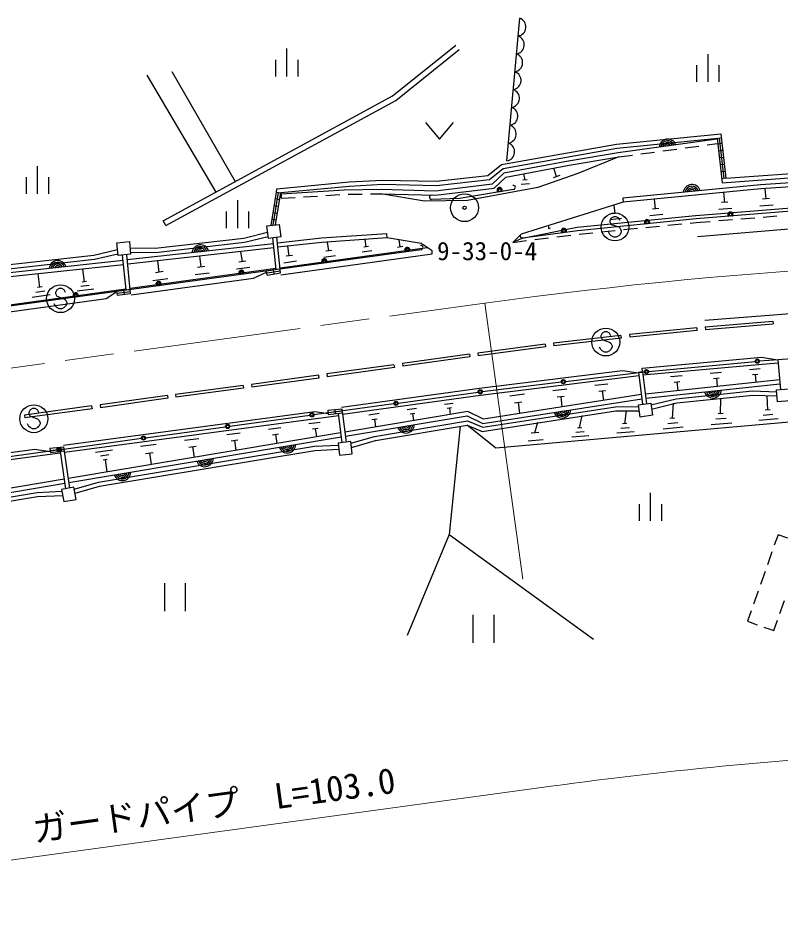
# Model space of a CAD drawing. Units: millimetres at full size, sheet at 1:1000; details may follow other scales. Extents: x 40000 to 680000, y 20000 to 380000.
# Drawn here: x 479036 to 533736, y 241014 to 306224 of the extents above; entities that cross this region are included whole.
import ezdxf
from ezdxf.enums import TextEntityAlignment as Align

# ---------------------------------------------------------------- set-up
doc = ezdxf.new("R2010")
doc.units = ezdxf.units.MM
doc.header["$LTSCALE"] = 1000
doc.linetypes.add('CHAIN', pattern=[18.5, 12, -1.5, 3.5, -1.5])
for name, color, linetype, lineweight in [('M-BGD', 7, 'Continuous', 25), ('M-BMK', 2, 'CHAIN', 13), ('M-BMK-SRVR', 3, 'Continuous', 25), ('M-STR-HTXT', 7, 'Continuous', 13), ('M-STR-STRC', 7, 'Continuous', 25)]:
    doc.layers.add(name, color=color, linetype=linetype, lineweight=lineweight)
doc.styles.add('ＭＳ ゴシック', font='')
doc.styles.get('ＭＳ ゴシック').set_extended_font_data('MS Gothic')

msp = doc.modelspace()

# ---------------------------------------------------------------- linework, layer by layer
at = {"layer": 'M-BGD'}
for p, q in [((514085, 295979), (515011, 306224)), ((498288, 304043), (498288, 302043)), ((505868, 300635), (510425, 304287)), ((506118, 300323), (510675, 303975)), ((497488, 303243), (497488, 302043)), ((499088, 303243), (499088, 302043)), ((528499, 303651), (528499, 301651)), ((527699, 302851), (527699, 301651)), ((529299, 302851), (529299, 301651)), ((488256, 302140), (493204, 293740)), ((490067, 302388), (494609, 294505)), ((489434, 291685), (505927, 300674)), ((489625, 291334), (506118, 300323)), ((508261, 298731), (509261, 297531)), ((509261, 297531), (510261, 298731)), ((529143, 297529), (522071, 296559)), ((529164, 297604), (529523, 294414)), ((529313, 297618), (529640, 294718)), ((529428, 297931), (529789, 294734)), ((525282, 296696), (526273, 296832)), ((526867, 296914), (527858, 297050)), ((528452, 297131), (529184, 297231)), ((529505, 297218), (529211, 297185)), ((529562, 296722), (529267, 296688)), ((522112, 296262), (523102, 296397)), ((523697, 296479), (524688, 296615)), ((529619, 296225), (529323, 296191)), ((480400, 295613), (480400, 293613)), ((517645, 294859), (517467, 295467)), ((529675, 295728), (529379, 295695)), ((479600, 294813), (479600, 293613)), ((481200, 294813), (481200, 293613)), ((515388, 294608), (515311, 295063)), ((517884, 294942), (517406, 294776)), ((529732, 295231), (529435, 295198)), ((515720, 294328), (515107, 294276)), ((515541, 294621), (515234, 294595)), ((529789, 294734), (529491, 294701)), ((497173, 291354), (497565, 293740)), ((497328, 291373), (497713, 293716)), ((497484, 291391), (497863, 293703)), ((497565, 293740), (497861, 293692)), ((497890, 293597), (497909, 293298)), ((499506, 293397), (500504, 293459)), ((501102, 293496), (502101, 293558)), ((502700, 293583), (503700, 293602)), ((504300, 293614), (505067, 293628)), ((529711, 293004), (529652, 293709)), ((532675, 293259), (532619, 293987)), ((494764, 293153), (494764, 291153)), ((497780, 293198), (497484, 293247)), ((497909, 293298), (498907, 293360)), ((521859, 292199), (521781, 292801)), ((522404, 293308), (522433, 293009)), ((524759, 292541), (524685, 293227)), ((529946, 293023), (529476, 292985)), ((533199, 292812), (532228, 292734)), ((532917, 293278), (532432, 293239)), ((493964, 292353), (493964, 291153)), ((495564, 292353), (495564, 291153)), ((497618, 292212), (497322, 292260)), ((497699, 292705), (497403, 292754)), ((522060, 292219), (521657, 292179)), ((524988, 292564), (524530, 292519)), ((530219, 292571), (529279, 292495)), ((489625, 291334), (489434, 291685)), ((497537, 291718), (497241, 291767)), ((522301, 291836), (521496, 291756)), ((525263, 292129), (524347, 292038)), ((527229, 291519), (527675, 291563)), ((527675, 291563), (528672, 291644)), ((529270, 291692), (530266, 291773)), ((530864, 291821), (531861, 291902)), ((532459, 291950), (533456, 292031)), ((517201, 291144), (517039, 291112)), ((517120, 291128), (517074, 291328)), ((520860, 290889), (521855, 290988)), ((522452, 291047), (523448, 291145)), ((524045, 291204), (525040, 291303)), ((525637, 291362), (526632, 291460)), ((497532, 288195), (497298, 290461)), ((497860, 287941), (497596, 290496)), ((503998, 289823), (503926, 290346)), ((505496, 290455), (505475, 290755)), ((506434, 289805), (506364, 290313)), ((515215, 290445), (514506, 290133)), ((514506, 290133), (515498, 290258)), ((516093, 290333), (517085, 290458)), ((517680, 290533), (518673, 290659)), ((519268, 290732), (520263, 290830)), ((497342, 290031), (486859, 288871)), ((497373, 289733), (486889, 288572)), ((497822, 288309), (508366, 289770)), ((498480, 289172), (498385, 289863)), ((501521, 289554), (501099, 289495)), ((501310, 289525), (501222, 290157)), ((504172, 289847), (503824, 289799)), ((506637, 289833), (506231, 289777)), ((486773, 286727), (486522, 289222)), ((487101, 286469), (486821, 289250)), ((492164, 288376), (492059, 289145)), ((495113, 288749), (495015, 289472)), ((497873, 287811), (508723, 289315)), ((498711, 289204), (498250, 289140)), ((501790, 289162), (500947, 289045)), ((504395, 289523), (503698, 289426)), ((508723, 289315), (508725, 289530)), ((486562, 288828), (471197, 287184)), ((486592, 288529), (471230, 286886)), ((487062, 286855), (497523, 288285)), ((489154, 287996), (489043, 288811)), ((492420, 288411), (491908, 288341)), ((495661, 288333), (494697, 288201)), ((495354, 288782), (494872, 288716)), ((496839, 288089), (497829, 288240)), ((499005, 288776), (498084, 288648)), ((480590, 286912), (480459, 287873)), ((483785, 287309), (483662, 288216)), ((489426, 288034), (488883, 287959)), ((492746, 287934), (491722, 287794)), ((495922, 287561), (496854, 287988)), ((496884, 287792), (496839, 288089)), ((496861, 287941), (497844, 288090)), ((496884, 287792), (497860, 287941)), ((497333, 288164), (497378, 287868)), ((480750, 286934), (480430, 286890)), ((484128, 287048), (483524, 286966)), ((483936, 287330), (483634, 287289)), ((487143, 286361), (495922, 287561)), ((489771, 287528), (488685, 287379)), ((471459, 284716), (486766, 286796)), ((481318, 286359), (480036, 286185)), ((480954, 286635), (480313, 286548)), ((484471, 286787), (483263, 286623)), ((485342, 286098), (486046, 286549)), ((486094, 286632), (487071, 286768)), ((486094, 286632), (486136, 286335)), ((486115, 286484), (487086, 286619)), ((486136, 286335), (487101, 286469)), ((486590, 286701), (486631, 286404)), ((471511, 284219), (485342, 286098)), ((528321, 284074), (533165, 284482)), ((533165, 284482), (533182, 284283)), ((527702, 284013), (522876, 283520)), ((527723, 283814), (522896, 283321)), ((527702, 284013), (527723, 283814)), ((528321, 284074), (528338, 283875)), ((528338, 283875), (533182, 284283)), ((522254, 283459), (517431, 282902)), ((522277, 283260), (517454, 282703)), ((522254, 283459), (522277, 283260)), ((522876, 283520), (522896, 283321)), ((516835, 282826), (512014, 282186)), ((516861, 282628), (512040, 281988)), ((516835, 282826), (516861, 282628)), ((517431, 282902), (517454, 282703)), ((511404, 282122), (506599, 281439)), ((511432, 281924), (506627, 281241)), ((511404, 282122), (511432, 281924)), ((512014, 282186), (512040, 281988)), ((523801, 281117), (532349, 281898)), ((532349, 281898), (533525, 281705)), ((533524, 281715), (533712, 279580)), ((505990, 281356), (501176, 280688)), ((506017, 281158), (501204, 280490)), ((505990, 281356), (506017, 281158)), ((506599, 281439), (506627, 281241)), ((523815, 280839), (523801, 281117)), ((523846, 280619), (532395, 281400)), ((531486, 281009), (532247, 281078)), ((532395, 281400), (533544, 281497)), ((500577, 280598), (495771, 279944)), ((500577, 280598), (500604, 280400)), ((501176, 280688), (501204, 280490)), ((522372, 280929), (523523, 280761)), ((523815, 280839), (523518, 280800)), ((523518, 280800), (523817, 278513)), ((523815, 280839), (524113, 278558)), ((525835, 280498), (526669, 280573)), ((528679, 280755), (529476, 280827)), ((528914, 280375), (529313, 280411)), ((531711, 280646), (532091, 280680)), ((531901, 280663), (531952, 280092)), ((495170, 279871), (490324, 279222)), ((495170, 279871), (495196, 279672)), ((495771, 279944), (495798, 279746)), ((500604, 280400), (495798, 279746)), ((520405, 279881), (521325, 279994)), ((524062, 278948), (533677, 279975)), ((526082, 280100), (526498, 280138)), ((526290, 280119), (526346, 279494)), ((529114, 280393), (529168, 279795)), ((489735, 279141), (484907, 278467)), ((489735, 279141), (489762, 278943)), ((490324, 279222), (490350, 279024)), ((495196, 279672), (490350, 279024)), ((514290, 279128), (515363, 279260)), ((517387, 279509), (518382, 279632)), ((517697, 279042), (518195, 279103)), ((520692, 279449), (521152, 279505)), ((520922, 279477), (521008, 278787)), ((532796, 278096), (532746, 279136)), ((484907, 278467), (484935, 278269)), ((489762, 278943), (484935, 278269)), ((509621, 278515), (510233, 278599)), ((514625, 278624), (515161, 278690)), ((514893, 278657), (514996, 277853)), ((517946, 279073), (518041, 278326)), ((525961, 277513), (526038, 278588)), ((529418, 277838), (529430, 278942)), ((484304, 278397), (479494, 277732)), ((484331, 278199), (479522, 277534)), ((482278, 275575), (500310, 277992)), ((484304, 278397), (484331, 278199)), ((500310, 277992), (501270, 277861)), ((501245, 278083), (502246, 278198)), ((501245, 278083), (501279, 277785)), ((501262, 277934), (502263, 278049)), ((501279, 277785), (502280, 277900)), ((501742, 278140), (501776, 277842)), ((501986, 277866), (502258, 275757)), ((502239, 278197), (502273, 277899)), ((502246, 278198), (502556, 275793)), ((504175, 277765), (504917, 277867)), ((506931, 278144), (507607, 278237)), ((507147, 277829), (507485, 277876)), ((507316, 277853), (507384, 277345)), ((509816, 278230), (510122, 278272)), ((509969, 278251), (510030, 277791)), ((522545, 277116), (522668, 278047)), ((529601, 277854), (529234, 277822)), ((532969, 278111), (532623, 278081)), ((479494, 277732), (479522, 277534)), ((482350, 275080), (502006, 277715)), ((499888, 277128), (500690, 277236)), ((504412, 277419), (504783, 277470)), ((504597, 277445), (504673, 276888)), ((516103, 276454), (516298, 277235)), ((519308, 276815), (519480, 277716)), ((526351, 277187), (525635, 277123)), ((526140, 277529), (525782, 277497)), ((530216, 277170), (528750, 277040)), ((529817, 277504), (529084, 277439)), ((533549, 277466), (532166, 277343)), ((533172, 277781), (532481, 277720)), ((496990, 276740), (497868, 276858)), ((500142, 276754), (500544, 276808)), ((500343, 276781), (500424, 276179)), ((519640, 276537), (519030, 276483)), ((519460, 276828), (519155, 276801)), ((523224, 276548), (521977, 276437)), ((522885, 276832), (522261, 276777)), ((522701, 277130), (522390, 277102)), ((526741, 276861), (525309, 276734)), ((502166, 276471), (482616, 273192)), ((482668, 272896), (502204, 276173)), ((490956, 275931), (491991, 276070)), ((494013, 276341), (494969, 276469)), ((494316, 275895), (494794, 275959)), ((494555, 275927), (494651, 275211)), ((497268, 276330), (497707, 276389)), ((497488, 276360), (497576, 275701)), ((516685, 275967), (515616, 275872)), ((516370, 276478), (515836, 276430)), ((519972, 276259), (518752, 276151)), ((462490, 272868), (480237, 275298)), ((480237, 275298), (481335, 275131)), ((481309, 275356), (482294, 275468)), ((481309, 275356), (481343, 275058)), ((481326, 275207), (482311, 275319)), ((481806, 275413), (481840, 275114)), ((482294, 275468), (482726, 272500)), ((484591, 275078), (485792, 275239)), ((487816, 275510), (488933, 275660)), ((491284, 275448), (491802, 275518)), ((491543, 275483), (491647, 274707)), ((462565, 272374), (482053, 275042)), ((481343, 275058), (482328, 275170)), ((482039, 275137), (482431, 272444)), ((484931, 274818), (485532, 274899)), ((485122, 274538), (485422, 274578)), ((485272, 274558), (485393, 273658)), ((488170, 274989), (488729, 275064)), ((488449, 275027), (488562, 274189)), ((524371, 272153), (524371, 270153)), ((523571, 271353), (523571, 270153)), ((525171, 271353), (525171, 270153)), ((509956, 269176), (506946, 261931)), ((533536, 269152), (533271, 268401)), ((534244, 268901), (533536, 269152)), ((533104, 267930), (532771, 266987)), ((532604, 266516), (532270, 265573)), ((489521, 265675), (489521, 263675)), ((491021, 265675), (491021, 263675)), ((532103, 265102), (531770, 264159)), ((533656, 263492), (533990, 264434)), ((531603, 263688), (531337, 262938)), ((511655, 263398), (511655, 261398)), ((513155, 263398), (513155, 261398)), ((531337, 262938), (532045, 262687)), ((533224, 262270), (533489, 263020)), ((532516, 262521), (533224, 262270))]:
    msp.add_line(p, q, dxfattribs=at)
for points in [[(570211, 300210), (554791, 299704), (552703, 299497), (547572, 298489), (542597, 295409), (538493, 295152), (536565, 294554), (532286, 294265), (522404, 293308)], [(570202, 299910), (554810, 299404), (552746, 299200), (547684, 298205), (542690, 295115), (538548, 294854), (536620, 294257), (532311, 293966), (522433, 293009)], [(497565, 293740), (497584, 293978), (502769, 294469), (505162, 294602), (509017, 294527), (512719, 294925), (513693, 295715), (521945, 297191), (529428, 297931)], [(497863, 293703), (502791, 294170), (505167, 294302), (509030, 294226), (512839, 294636), (513822, 295433), (521986, 296894), (529462, 297633)], [(505053, 293628), (508974, 293519), (513169, 294018), (514016, 294825), (518558, 295672), (522120, 296263)], [(522112, 296262), (519180, 295074), (516307, 294077), (511268, 293134), (508169, 293085), (505053, 293628)], [(522071, 296559), (518506, 295967), (513873, 295104), (513034, 294304), (508961, 293819), (505061, 293928)], [(529789, 294734), (536507, 295225), (538445, 295807), (541844, 296228)], [(529523, 294414), (536562, 294928), (538507, 295513), (541946, 295938)], [(505061, 293928), (502425, 293878), (497890, 293597)], [(522433, 293009), (515113, 290714), (514518, 290129)], [(527635, 292062), (535068, 292662), (543085, 293148)], [(515215, 290445), (519141, 291222), (527626, 292061)], [(487059, 289741), (488872, 289712), (495213, 290440), (496928, 290860)], [(487087, 289440), (488886, 289412), (495266, 290144), (496964, 290560)], [(505475, 290755), (500788, 290427), (497638, 290083)], [(505496, 290455), (500815, 290128), (497669, 289785)], [(508725, 289530), (507941, 290055), (505496, 290455)], [(471425, 288030), (473235, 287970), (484451, 289215), (486163, 289625)], [(471457, 287729), (473247, 287669), (484503, 288919), (486192, 289323)], [(502232, 278305), (512135, 279669), (522372, 280929)], [(502296, 277809), (512200, 279173), (523548, 280570)], [(533651, 280274), (524029, 279246), (524024, 279246)], [(523726, 279210), (512417, 277452), (511276, 278001), (502454, 276514)], [(524424, 278464), (526232, 278906), (531708, 279472), (533440, 279419)], [(524469, 278167), (526284, 278610), (531718, 279171), (533463, 279118)], [(502501, 276218), (511232, 277689), (512371, 277142), (523765, 278912)], [(502900, 275715), (504601, 276213), (511273, 277336), (512363, 276862), (521868, 278339), (523542, 278344)], [(502936, 275413), (504668, 275920), (511235, 277026), (512323, 276552), (521891, 278040), (523587, 278044)], [(542028, 278330), (539207, 277668), (513291, 275364), (511235, 277026)], [(510738, 276942), (509956, 269176), (520297, 261648)], [(483055, 272420), (484805, 272928), (500285, 275499), (502005, 275588)], [(483111, 272124), (484871, 272635), (500318, 275200), (502041, 275290)], [(482330, 273139), (466765, 270503), (464598, 271224), (462775, 270918)], [(462828, 270622), (464574, 270915), (466741, 270195), (482373, 272842)], [(463209, 270127), (464599, 270658), (466757, 269922), (480391, 272188), (482172, 272272)], [(463263, 269826), (464604, 270339), (466731, 269613), (480423, 271889), (482228, 271975)]]:
    msp.add_lwpolyline(points, dxfattribs=at)
for points in [[(496980, 290423), (496873, 291318), (497764, 291425), (497871, 290529)], [(486204, 289191), (486117, 290108), (487016, 290194), (487103, 289277)], [(533429, 279559), (534319, 279627), (534386, 278753), (533496, 278684)], [(523523, 278469), (524403, 278601), (524535, 277723), (523655, 277591)], [(501988, 275724), (502094, 274857), (502991, 274966), (502886, 275833)], [(482150, 272392), (482312, 271527), (483192, 271692), (483029, 272557)]]:
    msp.add_lwpolyline(points, close=True, dxfattribs=at)
for centre, radius, start, end in [((514790, 305598), 663, 279.08894, 70.5768), ((514675, 304318), 663, 279.08894, 70.5768), ((514559, 303037), 663, 279.08894, 70.5768), ((514443, 301756), 663, 279.08894, 70.5768), ((514327, 300476), 663, 279.08894, 70.5768), ((514211, 299195), 663, 279.08894, 70.5768), ((514096, 297915), 663, 279.08894, 70.5768), ((525622, 296935), 610, 18.19763, 177.41991), ((525622, 296935), 488, 20.83575, 174.78179), ((513980, 296634), 663, 279.08894, 70.5768), ((525622, 296935), 366, 25.2992, 170.31834), ((525622, 296935), 244, 34.60506, 161.01249), ((525622, 296935), 122, 72.18317, 123.43438), ((527356, 293677), 610, 15.9241, 175.14639), ((527356, 293677), 488, 18.56223, 172.50827), ((527356, 293677), 366, 23.02567, 168.04482), ((527356, 293677), 244, 32.33153, 158.73896), ((527356, 293677), 122, 69.90964, 121.16085), ((492113, 289342), 610, 16.70485, 175.92714), ((492113, 289342), 488, 19.34297, 173.28901), ((492113, 289342), 366, 23.80642, 168.82557), ((492113, 289342), 244, 33.11228, 159.51971), ((492113, 289342), 122, 70.69039, 121.9416), ((481874, 288215), 610, 16.49571, 175.71799), ((481874, 288215), 488, 19.13383, 173.07987), ((481874, 288215), 366, 23.59728, 168.61642), ((481874, 288215), 244, 32.90314, 159.31057), ((481874, 288215), 122, 70.48125, 121.73246), ((528858, 279571), 610, 196.48253, 355.70481), ((528858, 279571), 488, 199.12065, 353.06669), ((528858, 279571), 366, 203.58409, 348.60324), ((528858, 279571), 244, 212.88995, 339.29738), ((528858, 279571), 122, 250.46806, 301.71927), ((518051, 278136), 610, 199.22061, 358.44289), ((518051, 278136), 488, 201.85873, 355.80477), ((518051, 278136), 366, 206.32218, 351.34132), ((518051, 278136), 244, 215.62803, 342.03546), ((518051, 278136), 122, 253.20614, 304.45735), ((506848, 277062), 610, 199.95418, 359.17647), ((506848, 277062), 488, 202.5923, 356.53834), ((506848, 277062), 366, 207.05575, 352.0749), ((506848, 277062), 244, 216.36161, 342.76904), ((506848, 277062), 122, 253.93972, 305.19093), ((498335, 275636), 610, 199.91101, 359.1333), ((498335, 275636), 488, 202.54913, 356.49517), ((498335, 275636), 366, 207.01258, 352.03173), ((498335, 275636), 244, 216.31844, 342.72587), ((498335, 275636), 122, 253.89655, 305.14776), ((492418, 274643), 610, 199.91101, 359.1333), ((492418, 274643), 488, 202.54913, 356.49517), ((492418, 274643), 366, 207.01258, 352.03173), ((492418, 274643), 244, 216.31844, 342.72587), ((492418, 274643), 122, 253.89655, 305.14776), ((486501, 273651), 610, 199.91101, 359.1333), ((486501, 273651), 488, 202.54913, 356.49517), ((486501, 273651), 366, 207.01258, 352.03173), ((486501, 273651), 244, 216.31844, 342.72587), ((486501, 273651), 122, 253.89655, 305.14776)]:
    msp.add_arc(centre, radius, start, end, dxfattribs=at)
at = {"layer": 'M-BMK'}
msp.add_line((432379, 274803), (512516, 285778), dxfattribs=at)
at = {"layer": 'M-BMK', "linetype": 'Continuous'}
msp.add_arc((560008, -60985), 350000, 88.38201, 97.79873, dxfattribs=at)
at = {"layer": 'M-BMK-SRVR'}
for radius in [1000, 120]:
    msp.add_circle((511050, 292621), radius, dxfattribs=at)
at = {"layer": 'M-STR-HTXT'}
for p, q in [((512516, 285778), (515229, 265963)), ((443611, 241014), (517265, 251102))]:
    msp.add_line(p, q, dxfattribs=at)
msp.add_arc((560008, -60985), 315000, 93.00966, 97.79873, dxfattribs=at)
at = {"layer": 'M-STR-STRC'}
for p, q in [((521570, 291879), (521479, 291698)), ((521479, 291698), (521479, 291607)), ((521479, 291607), (521570, 291425)), ((521752, 291970), (521570, 291879)), ((521933, 291970), (521752, 291970)), ((522115, 291879), (521933, 291970)), ((522206, 291698), (522115, 291879)), ((521479, 290698), (521388, 290879)), ((521570, 291425), (522115, 291243)), ((522115, 291243), (522206, 291152)), ((522206, 291152), (522297, 290970)), ((522297, 290879), (522206, 290698)), ((522297, 290970), (522297, 290879)), ((521570, 290607), (521479, 290698)), ((521752, 290516), (521570, 290607)), ((521933, 290516), (521752, 290516)), ((522115, 290607), (521933, 290516)), ((522206, 290698), (522115, 290607)), ((507944, 289608), (441341, 280466)), ((481799, 286728), (481708, 286547)), ((481708, 286547), (481708, 286456)), ((481708, 286456), (481799, 286274)), ((481981, 286819), (481799, 286728)), ((481799, 286274), (482345, 286092)), ((482163, 286819), (481981, 286819)), ((482345, 286728), (482163, 286819)), ((482436, 286547), (482345, 286728)), ((481708, 285547), (481618, 285728)), ((482345, 286092), (482436, 286001)), ((482436, 286001), (482527, 285819)), ((482527, 285728), (482436, 285547)), ((482527, 285819), (482527, 285728)), ((481799, 285456), (481708, 285547)), ((481981, 285365), (481799, 285456)), ((482163, 285365), (481981, 285365)), ((482345, 285456), (482163, 285365)), ((482436, 285547), (482345, 285456)), ((521093, 283711), (520911, 283620)), ((521275, 283711), (521093, 283711)), ((521456, 283620), (521275, 283711)), ((520911, 283620), (520820, 283438)), ((520820, 283438), (520820, 283347)), ((520820, 283347), (520911, 283165)), ((520911, 283165), (521456, 282983)), ((521547, 283438), (521456, 283620)), ((520820, 282438), (520729, 282620)), ((520911, 282347), (520820, 282438)), ((521456, 282983), (521547, 282892)), ((521547, 282438), (521456, 282347)), ((521547, 282892), (521638, 282711)), ((521638, 282620), (521547, 282438)), ((521638, 282711), (521638, 282620)), ((521093, 282256), (520911, 282347)), ((521275, 282256), (521093, 282256)), ((521456, 282347), (521275, 282256)), ((532199, 281622), (534865, 281835)), ((524250, 280865), (531900, 281595)), ((518288, 280150), (523952, 280833)), ((512326, 279432), (517990, 280115)), ((506288, 278604), (512029, 279394)), ((500249, 277773), (505990, 278563)), ((479885, 278113), (479794, 277931)), ((479794, 277931), (479794, 277840)), ((479794, 277840), (479885, 277658)), ((480067, 278204), (479885, 278113)), ((480249, 278204), (480067, 278204)), ((480431, 278113), (480249, 278204)), ((480522, 277931), (480431, 278113)), ((479885, 277658), (480431, 277476)), ((480431, 277476), (480522, 277386)), ((480522, 277386), (480612, 277204)), ((480612, 277204), (480612, 277113)), ((494211, 276942), (499952, 277732)), ((479794, 276931), (479703, 277113)), ((479885, 276840), (479794, 276931)), ((480067, 276749), (479885, 276840)), ((480249, 276749), (480067, 276749)), ((480431, 276840), (480249, 276749)), ((480522, 276931), (480431, 276840)), ((480612, 277113), (480522, 276931)), ((488172, 276112), (493914, 276902)), ((482134, 275281), (487875, 276071)), ((476096, 274450), (481837, 275240))]:
    msp.add_line(p, q, dxfattribs=at)
for points in [[(514572, 293929), (510694, 293286), (508687, 293213)], [(543100, 292899), (535085, 292413), (527653, 291812), (519169, 290973), (515215, 290445)], [(527755, 290566), (535173, 291166), (543176, 291651)], [(528287, 284562), (538727, 285354), (544984, 285686), (552636, 285960), (563533, 286032), (569806, 285861)]]:
    msp.add_lwpolyline(points, dxfattribs=at)
for centre, radius in [((513567, 293876), 100), ((521843, 291243), 1000), ((530122, 292125), 100), ((524145, 291578), 112), ((524145, 291578), 100), ((518174, 290954), 100), ((506938, 289584), 100), ((500993, 288768), 100), ((495049, 287952), 100), ((482072, 286092), 1000), ((489105, 287136), 100), ((483160, 286320), 100), ((521184, 282983), 1000), ((532050, 281610), 150), ((532050, 281610), 120), ((532050, 281610), 100), ((524101, 280851), 150), ((524101, 280851), 120), ((524101, 280851), 100), ((518139, 280133), 150), ((518139, 280133), 120), ((518139, 280133), 100), ((512177, 279414), 150), ((512177, 279414), 120), ((512177, 279414), 100), ((480158, 277476), 1000), ((506139, 278583), 150), ((506139, 278583), 120), ((506139, 278583), 100), ((500101, 277753), 150), ((500101, 277753), 120), ((500101, 277753), 100), ((494062, 276922), 150), ((494062, 276922), 120), ((494062, 276922), 100), ((488024, 276091), 150), ((488024, 276091), 120), ((488024, 276091), 100), ((481985, 275261), 150), ((481985, 275261), 120), ((481985, 275261), 100)]:
    msp.add_circle(centre, radius, dxfattribs=at)
for centre, radius, start, end in [((514547, 294077), 150, 279.41366, 99.41366), ((508682, 293363), 150, 92.07368, 272.07368), ((513567, 293876), 188, 332.54377, 226.28356), ((513567, 293876), 150, 320.82329, 238.00404), ((513567, 293876), 112, 279.41371, 279.41362), ((530122, 292125), 188, 327.75184, 221.49164), ((530122, 292125), 150, 316.03136, 233.21212), ((530122, 292125), 112, 274.62177, 274.6217), ((524145, 291578), 188, 328.77776, 222.51755), ((524145, 291578), 150, 317.05728, 234.23803), ((518174, 290954), 188, 330.74276, 224.48255), ((518174, 290954), 150, 319.02228, 236.20304), ((518174, 290954), 112, 277.61268, 277.61263), ((515195, 290594), 150, 97.61266, 277.61266), ((506938, 289584), 188, 330.94599, 224.68579), ((506938, 289584), 150, 319.22551, 236.40627), ((506938, 289584), 112, 277.81594, 277.81584), ((507923, 289757), 150, 277.81589, 97.81589), ((500993, 288768), 188, 330.94599, 224.68579), ((500993, 288768), 150, 319.22551, 236.40627), ((500993, 288768), 112, 277.81594, 277.81584), ((495049, 287952), 188, 330.94599, 224.68579), ((495049, 287952), 150, 319.22551, 236.40627), ((495049, 287952), 112, 277.81594, 277.81584), ((489105, 287136), 188, 330.94599, 224.68579), ((489105, 287136), 150, 319.22551, 236.40627), ((489105, 287136), 112, 277.81594, 277.81584), ((483160, 286320), 188, 330.94599, 224.68579), ((483160, 286320), 150, 319.22551, 236.40627), ((483160, 286320), 112, 277.81594, 277.81584)]:
    msp.add_arc(centre, radius, start, end, dxfattribs=at)

# ---------------------------------------------------------------- texts
at = {"layer": 'M-BMK-SRVR', "style": 'ＭＳ ゴシック'}
msp.add_text('9-33-0-4', height=1320, dxfattribs=at).set_placement((509079, 288459), align=Align.BOTTOM_LEFT)
at = {"layer": 'M-STR-HTXT', "style": 'ＭＳ ゴシック'}
msp.add_text('ガードパイプ\u3000L=103.0', height=1833, rotation=7.799, dxfattribs=at).set_placement((493271, 248320), align=Align.BOTTOM_CENTER)

doc.saveas('drawing.dxf')
